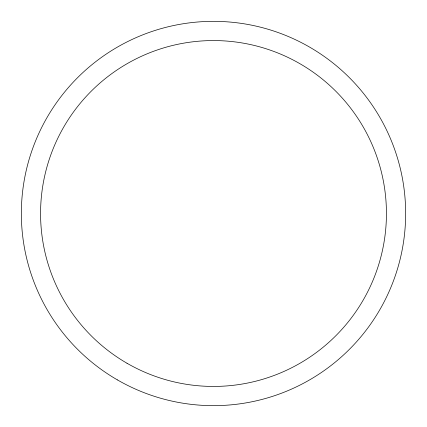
<?xml version="1.0" encoding="UTF-8"?>
<svg xmlns="http://www.w3.org/2000/svg" width="427" height="427" viewBox="0 0 427 427"><rect width="100%" height="100%" fill="white"/><g stroke="black" fill="none" stroke-linecap="round" stroke-linejoin="round"><path stroke-width="0.64" d="M117.425 379.907A192.15 192.15 0 0 0 405.65 213.5A192.15 192.15 0 0 0 117.425 47.093A192.15 192.15 0 0 0 117.425 379.907M127.032 363.265A172.935 172.935 0 0 0 386.435 213.5A172.935 172.935 0 0 0 127.032 63.735A172.935 172.935 0 0 0 127.032 363.265"/></g></svg>
